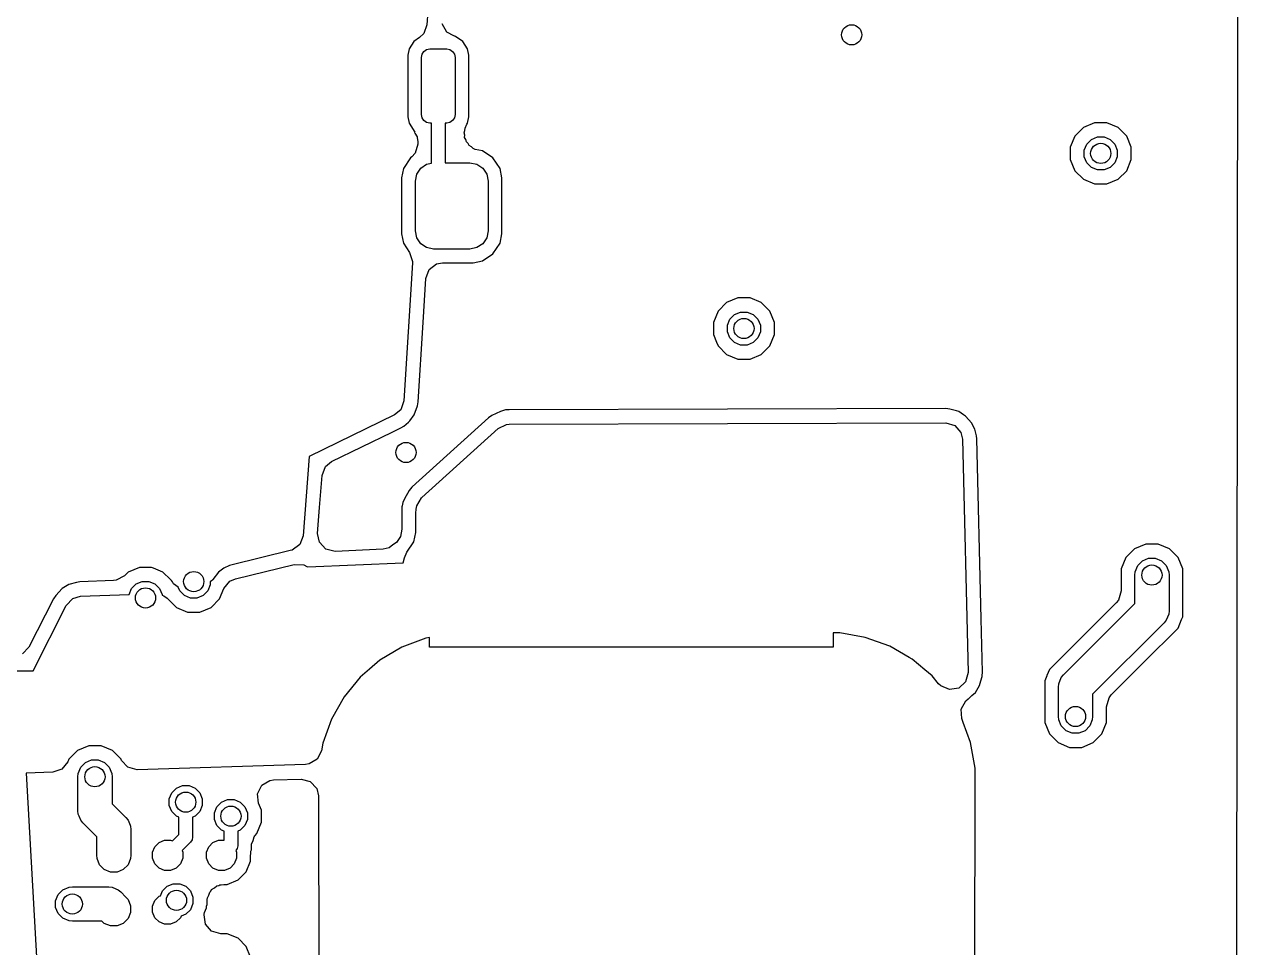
# Model space of a CAD drawing. Extents: x -27.9 to 25.2, y -6.7 to 48.3.
# Drawn here: x -18.85 to -9.82, y 21.01 to 27.86 of the extents above; entities that cross this region are included whole.
import ezdxf

# ---------------------------------------------------------------- set-up
doc = ezdxf.new("R2010")
doc.units = 0
doc.layers.add('BLACK', color=7, linetype='CONTINUOUS')

msp = doc.modelspace()

# ---------------------------------------------------------------- linework, layer by layer
at = {"layer": 'BLACK', "linetype": 'CONTINUOUS'}
for p, q in [((-9.816427, 48.017022), (-9.849703, 19.074798)), ((-15.854064, 27.954531), (-15.860093, 27.856165)), ((-15.860093, 27.856165), (-15.883842, 27.790455)), ((-15.712531, 27.801775), (-15.747103, 27.862492)), ((-15.914968, 27.76065), (-15.95684, 27.732672)), ((-15.883842, 27.790455), (-15.914968, 27.76065)), ((-15.659997, 27.774292), (-15.712531, 27.801775)), ((-15.66023, 27.773727), (-15.659997, 27.774292)), ((-15.653927, 27.771116), (-15.66023, 27.773727)), ((-15.650622, 27.769387), (-15.653927, 27.771116)), ((-15.648951, 27.769055), (-15.650622, 27.769387)), ((-15.648942, 27.769051), (-15.648951, 27.769055)), ((-15.594499, 27.732674), (-15.648942, 27.769051)), ((-15.99322, 27.678222), (-16.002768, 27.63022)), ((-15.993217, 27.678229), (-15.99322, 27.678222)), ((-15.95684, 27.732672), (-15.993217, 27.678229)), ((-15.89591, 27.63792), (-15.882362, 27.658196)), ((-15.882362, 27.658196), (-15.862086, 27.671744)), ((-15.862086, 27.671744), (-15.838168, 27.676502)), ((-15.838168, 27.676502), (-15.713168, 27.676502)), ((-15.713168, 27.676502), (-15.68925, 27.671744)), ((-15.68925, 27.671744), (-15.668974, 27.658196)), ((-15.668974, 27.658196), (-15.655426, 27.63792)), ((-15.55812, 27.67823), (-15.594499, 27.732674)), ((-15.558119, 27.678228), (-15.55812, 27.67823)), ((-15.558118, 27.678226), (-15.558119, 27.678228)), ((-15.548569, 27.630214), (-15.558118, 27.678226)), ((-16.002768, 27.63022), (-16.002768, 27.172792)), ((-15.900668, 27.614002), (-15.89591, 27.63792)), ((-15.900668, 27.189002), (-15.900668, 27.614002)), ((-15.655426, 27.63792), (-15.650668, 27.614002)), ((-15.650668, 27.614002), (-15.650668, 27.189002)), ((-15.548568, 27.172789), (-15.548569, 27.630214)), ((-16.002768, 27.172792), (-15.993218, 27.124777)), ((-15.993218, 27.124777), (-15.993217, 27.124775)), ((-15.993217, 27.124775), (-15.950053, 27.060177)), ((-15.89591, 27.165084), (-15.900668, 27.189002)), ((-15.882362, 27.144808), (-15.89591, 27.165084)), ((-15.862086, 27.13126), (-15.882362, 27.144808)), ((-15.838168, 27.126502), (-15.862086, 27.13126)), ((-15.826468, 27.126502), (-15.838168, 27.126502)), ((-15.826468, 26.82836), (-15.826468, 27.126502)), ((-15.713168, 27.126502), (-15.724868, 27.126502)), ((-15.724868, 27.126502), (-15.724868, 26.831502)), ((-15.68925, 27.13126), (-15.713168, 27.126502)), ((-15.668974, 27.144808), (-15.68925, 27.13126)), ((-15.655426, 27.165084), (-15.668974, 27.144808)), ((-15.650668, 27.189002), (-15.655426, 27.165084)), ((-15.576817, 27.089861), (-15.562982, 27.117499)), ((-15.562982, 27.117499), (-15.558118, 27.124778)), ((-15.558118, 27.124778), (-15.548568, 27.172789)), ((-10.900843, 27.128602), (-10.984311, 27.094028)), ((-10.900841, 27.128602), (-10.900843, 27.128602)), ((-10.810495, 27.128602), (-10.900841, 27.128602)), ((-10.810494, 27.128602), (-10.810495, 27.128602)), ((-10.727026, 27.094028), (-10.810494, 27.128602)), ((-15.950053, 27.060177), (-15.95364, 27.057781)), ((-15.95364, 27.057781), (-15.950184, 27.051453)), ((-15.950184, 27.051453), (-15.933591, 27.025634)), ((-15.933591, 27.025634), (-15.9327, 27.019434)), ((-15.9327, 27.019434), (-15.931402, 27.017057)), ((-15.931402, 27.017057), (-15.928568, 26.990699)), ((-15.583741, 27.054496), (-15.577792, 27.071692)), ((-15.579624, 27.037528), (-15.583741, 27.054496)), ((-15.580558, 27.020091), (-15.579624, 27.037528)), ((-15.571555, 27.00428), (-15.580558, 27.020091)), ((-15.577792, 27.071692), (-15.576817, 27.089861)), ((-11.048194, 27.030145), (-11.082768, 26.946677)), ((-10.984311, 27.094028), (-11.048194, 27.030145)), ((-10.925114, 27.005436), (-10.880054, 27.0241)), ((-10.880054, 27.0241), (-10.831282, 27.0241)), ((-10.831282, 27.0241), (-10.786222, 27.005436)), ((-10.663142, 27.030144), (-10.727026, 27.094028)), ((-10.628568, 26.946675), (-10.663142, 27.030144)), ((-15.928568, 26.969162), (-15.948253, 26.902123)), ((-15.928568, 26.990699), (-15.928568, 26.969162)), ((-15.567263, 26.986597), (-15.571555, 27.00428)), ((-15.554625, 26.974549), (-15.567263, 26.986597)), ((-15.545984, 26.959375), (-15.554625, 26.974549)), ((-15.529862, 26.950942), (-15.545984, 26.959375)), ((-15.525388, 26.946677), (-15.529862, 26.950942)), ((-15.516691, 26.938386), (-15.525388, 26.946677)), ((-15.501184, 26.930393), (-15.516691, 26.938386)), ((-15.448156, 26.919845), (-15.501184, 26.930393)), ((-11.082768, 26.946677), (-11.082768, 26.946675)), ((-11.082768, 26.946675), (-11.082768, 26.856329)), ((-10.978266, 26.925888), (-10.959602, 26.970948)), ((-10.978266, 26.877116), (-10.978266, 26.925888)), ((-10.959602, 26.970948), (-10.925114, 27.005436)), ((-10.786222, 27.005436), (-10.751734, 26.970948)), ((-10.751734, 26.970948), (-10.73307, 26.925888)), ((-10.73307, 26.925888), (-10.73307, 26.877116)), ((-10.628568, 26.856329), (-10.628568, 26.946675)), ((-15.98161, 26.86744), (-16.034012, 26.789013)), ((-15.972974, 26.876075), (-15.98161, 26.86744)), ((-15.948253, 26.902123), (-15.97341, 26.876511)), ((-15.97341, 26.876511), (-15.972974, 26.876075)), ((-15.724868, 26.831502), (-15.540668, 26.831502)), ((-15.540668, 26.831502), (-15.489006, 26.821226)), ((-15.369728, 26.867442), (-15.448156, 26.919845)), ((-15.317325, 26.789014), (-15.369728, 26.867442)), ((-11.082768, 26.856329), (-11.048194, 26.77286)), ((-10.959602, 26.832056), (-10.978266, 26.877116)), ((-10.925114, 26.797568), (-10.959602, 26.832056)), ((-10.751734, 26.832056), (-10.786222, 26.797568)), ((-10.73307, 26.877116), (-10.751734, 26.832056)), ((-10.663142, 26.77286), (-10.628568, 26.856329)), ((-16.034012, 26.789013), (-16.047768, 26.719857)), ((-15.945668, 26.696502), (-15.935392, 26.748164)), ((-15.935392, 26.748164), (-15.906127, 26.791961)), ((-15.906127, 26.791961), (-15.86233, 26.821226)), ((-15.86233, 26.821226), (-15.826468, 26.82836)), ((-15.489006, 26.821226), (-15.445209, 26.791961)), ((-15.445209, 26.791961), (-15.415944, 26.748164)), ((-15.415944, 26.748164), (-15.405668, 26.696502)), ((-15.317325, 26.789013), (-15.317325, 26.789014)), ((-15.303568, 26.719857), (-15.317325, 26.789013)), ((-11.048194, 26.77286), (-10.98431, 26.708976)), ((-10.880054, 26.778904), (-10.925114, 26.797568)), ((-10.831282, 26.778904), (-10.880054, 26.778904)), ((-10.786222, 26.797568), (-10.831282, 26.778904)), ((-10.727026, 26.708976), (-10.663142, 26.77286)), ((-16.047768, 26.719857), (-16.047768, 26.719854)), ((-16.047768, 26.719854), (-16.047768, 26.30315)), ((-15.945668, 26.326502), (-15.945668, 26.696502)), ((-15.405668, 26.696502), (-15.405668, 26.326502)), ((-15.303568, 26.719854), (-15.303568, 26.719857)), ((-15.303568, 26.30315), (-15.303568, 26.719854)), ((-10.98431, 26.708976), (-10.900841, 26.674402)), ((-10.900841, 26.674402), (-10.900839, 26.674402)), ((-10.900839, 26.674402), (-10.810497, 26.674402)), ((-10.810497, 26.674402), (-10.810495, 26.674402)), ((-10.810495, 26.674402), (-10.727026, 26.708976)), ((-16.047768, 26.303148), (-16.047769, 26.303148)), ((-16.047769, 26.303148), (-16.034012, 26.23399)), ((-16.047768, 26.30315), (-16.047768, 26.303148)), ((-15.935392, 26.27484), (-15.945668, 26.326502)), ((-15.405668, 26.326502), (-15.415944, 26.27484)), ((-15.317325, 26.23399), (-15.303568, 26.30315)), ((-16.034012, 26.23399), (-15.988998, 26.16662)), ((-15.906127, 26.231043), (-15.935392, 26.27484)), ((-15.86233, 26.201778), (-15.906127, 26.231043)), ((-15.810668, 26.191502), (-15.86233, 26.201778)), ((-15.489006, 26.201778), (-15.540668, 26.191502)), ((-15.445209, 26.231043), (-15.489006, 26.201778)), ((-15.415944, 26.27484), (-15.445209, 26.231043)), ((-15.369728, 26.155562), (-15.317325, 26.23399)), ((-15.988998, 26.16662), (-15.968121, 26.099942)), ((-15.540668, 26.191502), (-15.810668, 26.191502)), ((-15.448156, 26.103159), (-15.369728, 26.155562)), ((-15.968333, 26.090145), (-16.031237, 25.063806)), ((-15.968121, 26.099942), (-15.968333, 26.090145)), ((-15.868213, 25.972992), (-15.844465, 26.038697)), ((-15.844465, 26.038697), (-15.788961, 26.081136)), ((-15.788961, 26.081136), (-15.744446, 26.089402)), ((-15.744446, 26.089402), (-15.517314, 26.089402)), ((-15.517314, 26.089402), (-15.482736, 26.096281)), ((-15.482736, 26.096281), (-15.448156, 26.103159)), ((-15.888213, 25.646677), (-15.868213, 25.972992)), ((-13.634311, 25.794028), (-13.698194, 25.730145)), ((-13.550843, 25.828602), (-13.634311, 25.794028)), ((-13.550841, 25.828602), (-13.550843, 25.828602)), ((-13.460495, 25.828602), (-13.550841, 25.828602)), ((-13.460494, 25.828602), (-13.460495, 25.828602)), ((-13.377026, 25.794028), (-13.460494, 25.828602)), ((-13.313142, 25.730144), (-13.377026, 25.794028)), ((-13.698194, 25.730145), (-13.732768, 25.646677)), ((-13.628266, 25.625888), (-13.609602, 25.670948)), ((-13.609602, 25.670948), (-13.575114, 25.705436)), ((-13.575114, 25.705436), (-13.530054, 25.7241)), ((-13.530054, 25.7241), (-13.481282, 25.7241)), ((-13.481282, 25.7241), (-13.436222, 25.705436)), ((-13.436222, 25.705436), (-13.401734, 25.670948)), ((-13.401734, 25.670948), (-13.38307, 25.625888)), ((-13.278568, 25.646675), (-13.313142, 25.730144)), ((-15.924338, 25.057254), (-15.888213, 25.646677)), ((-13.732768, 25.646677), (-13.732768, 25.556328)), ((-13.628266, 25.577116), (-13.628266, 25.625888)), ((-13.609602, 25.532056), (-13.628266, 25.577116)), ((-13.38307, 25.577116), (-13.401734, 25.532056)), ((-13.38307, 25.625888), (-13.38307, 25.577116)), ((-13.278568, 25.556329), (-13.278568, 25.646675)), ((-13.732768, 25.556328), (-13.709188, 25.499402)), ((-13.709188, 25.499402), (-13.698194, 25.47286)), ((-13.575114, 25.497568), (-13.609602, 25.532056)), ((-13.530054, 25.478904), (-13.575114, 25.497568)), ((-13.481282, 25.478904), (-13.530054, 25.478904)), ((-13.436222, 25.497568), (-13.481282, 25.478904)), ((-13.401734, 25.532056), (-13.436222, 25.497568)), ((-13.313142, 25.47286), (-13.278568, 25.556329)), ((-13.698194, 25.47286), (-13.63431, 25.408976)), ((-13.63431, 25.408976), (-13.550841, 25.374402)), ((-13.460495, 25.374402), (-13.377026, 25.408976)), ((-13.377026, 25.408976), (-13.313142, 25.47286)), ((-13.550841, 25.374402), (-13.550839, 25.374402)), ((-13.550839, 25.374402), (-13.460497, 25.374402)), ((-13.460497, 25.374402), (-13.460495, 25.374402)), ((-16.031237, 25.063806), (-16.054986, 24.998097)), ((-15.954263, 24.961693), (-15.930514, 25.027402)), ((-15.930514, 25.027402), (-15.924338, 25.057254)), ((-16.100829, 24.959853), (-16.735669, 24.651503)), ((-16.054986, 24.998097), (-16.100829, 24.959853)), ((-15.986378, 24.915857), (-15.954263, 24.961693)), ((-15.402795, 24.93901), (-15.969006, 24.426725)), ((-15.377511, 24.956037), (-15.402795, 24.93901)), ((-15.377503, 24.956042), (-15.377511, 24.956037)), ((-15.314588, 24.986419), (-15.377503, 24.956042)), ((-15.314584, 24.986421), (-15.314588, 24.986419)), ((-15.276964, 24.9967), (-15.314584, 24.986421)), ((-15.276962, 24.996701), (-15.276964, 24.9967)), ((-15.257072, 24.998368), (-15.276962, 24.996701)), ((-15.24842, 24.998743), (-15.257072, 24.998368)), ((-12.007399, 25.008246), (-15.24842, 24.998743)), ((-12.007386, 25.008246), (-12.007399, 25.008246)), ((-12.007381, 25.008246), (-12.007386, 25.008246)), ((-12.007375, 25.008245), (-12.007381, 25.008246)), ((-11.977211, 25.003998), (-12.007375, 25.008245)), ((-11.977208, 25.003997), (-11.977211, 25.003998)), ((-11.977201, 25.003996), (-11.977208, 25.003997)), ((-11.926417, 24.989247), (-11.977201, 25.003996)), ((-11.910103, 24.984509), (-11.926417, 24.989247)), ((-11.874632, 24.96186), (-11.910103, 24.984509)), ((-11.85924, 24.952032), (-11.874632, 24.96186)), ((-11.81333, 24.899362), (-11.85924, 24.952032)), ((-16.119253, 24.83184), (-16.054047, 24.863511)), ((-16.054047, 24.863511), (-16.054046, 24.863512)), ((-16.054046, 24.863512), (-16.054037, 24.863516)), ((-16.054037, 24.863516), (-16.032221, 24.877613)), ((-16.032221, 24.877613), (-15.99781, 24.906321)), ((-15.99781, 24.906321), (-15.986381, 24.915854)), ((-15.986381, 24.915856), (-15.986378, 24.915857)), ((-15.986381, 24.915854), (-15.986381, 24.915856)), ((-15.89723, 24.347233), (-15.330935, 24.859595)), ((-15.330935, 24.859595), (-15.268018, 24.889974)), ((-15.268018, 24.889974), (-15.248115, 24.891642)), ((-15.248115, 24.891642), (-12.007072, 24.901146)), ((-12.007072, 24.901146), (-11.939975, 24.881659)), ((-11.939975, 24.881659), (-11.894065, 24.828989)), ((-11.813329, 24.89936), (-11.81333, 24.899362)), ((-11.813328, 24.899359), (-11.813329, 24.89936)), ((-11.802221, 24.877617), (-11.813328, 24.899359)), ((-11.78973, 24.853166), (-11.802221, 24.877617)), ((-11.778409, 24.804311), (-11.78973, 24.853166)), ((-16.569467, 24.613166), (-16.119253, 24.83184)), ((-11.894065, 24.828989), (-11.882744, 24.780134)), ((-11.882744, 24.780134), (-11.840987, 23.047201)), ((-11.775675, 24.782714), (-11.778409, 24.804311)), ((-11.743484, 23.446785), (-11.775675, 24.782714)), ((-16.735669, 24.651503), (-16.780313, 24.063689)), ((-16.638932, 24.511022), (-16.614227, 24.576375)), ((-16.614227, 24.576375), (-16.569467, 24.613166)), ((-16.656978, 24.273395), (-16.638932, 24.511022)), ((-15.992791, 24.398023), (-16.027525, 24.337404)), ((-15.972891, 24.423119), (-15.992791, 24.398023)), ((-15.972885, 24.423126), (-15.972891, 24.423119)), ((-15.970245, 24.425586), (-15.972885, 24.423126)), ((-15.969006, 24.426725), (-15.970245, 24.425586)), ((-16.038763, 24.30906), (-16.044331, 24.285776)), ((-16.03876, 24.30907), (-16.038763, 24.30906)), ((-16.027528, 24.337398), (-16.03876, 24.30907)), ((-16.027525, 24.337404), (-16.027528, 24.337398)), ((-15.934599, 24.284156), (-15.899863, 24.344779)), ((-15.899863, 24.344779), (-15.89723, 24.347233)), ((-16.671624, 24.080552), (-16.656978, 24.273395)), ((-16.044331, 24.285776), (-16.045668, 24.278261)), ((-16.045668, 24.278261), (-16.045668, 24.111502)), ((-15.943568, 24.232028), (-15.940168, 24.260867)), ((-15.943568, 24.087658), (-15.943568, 24.232028)), ((-15.940168, 24.260867), (-15.934599, 24.284156)), ((-16.780313, 24.063689), (-16.805018, 23.998333)), ((-16.658499, 24.014935), (-16.671624, 24.080552)), ((-16.056325, 24.057926), (-16.086673, 24.012507)), ((-16.045668, 24.111502), (-16.056325, 24.057926)), ((-15.957615, 24.017039), (-15.943568, 24.087658)), ((-16.874819, 23.952552), (-17.307662, 23.847911)), ((-16.861136, 23.956708), (-16.874819, 23.952552)), ((-16.805018, 23.998333), (-16.861136, 23.956708)), ((-16.610556, 23.964109), (-16.658499, 24.014935)), ((-16.542745, 23.947273), (-16.610556, 23.964109)), ((-16.184033, 23.96243), (-16.542745, 23.947273)), ((-16.13978, 23.972623), (-16.184033, 23.96243)), ((-16.11352, 23.994569), (-16.13978, 23.972623)), ((-16.086673, 24.012507), (-16.11352, 23.994569)), ((-16.02641, 23.900221), (-16.008918, 23.940261)), ((-16.008918, 23.940261), (-15.957615, 24.017039)), ((-10.605446, 23.965721), (-10.669887, 23.90128)), ((-10.52124, 24.000602), (-10.605446, 23.965722)), ((-10.605446, 23.965722), (-10.605446, 23.965721)), ((-10.521239, 24.000602), (-10.52124, 24.000602)), ((-10.430097, 24.000602), (-10.521239, 24.000602)), ((-10.345891, 23.965722), (-10.430097, 24.000602)), ((-10.281449, 23.90128), (-10.345891, 23.965722)), ((-17.282498, 23.743808), (-16.845044, 23.849565)), ((-16.845044, 23.849565), (-16.775257, 23.846185)), ((-16.745668, 23.831502), (-16.035668, 23.861502)), ((-16.035668, 23.861502), (-16.02641, 23.900221)), ((-10.669888, 23.90128), (-10.704768, 23.817074)), ((-10.669887, 23.90128), (-10.669888, 23.90128)), ((-10.581265, 23.842059), (-10.546225, 23.877099)), ((-10.546225, 23.877099), (-10.500444, 23.896062)), ((-10.500444, 23.896062), (-10.450892, 23.896062)), ((-10.450892, 23.896062), (-10.405111, 23.877099)), ((-10.405111, 23.877099), (-10.370071, 23.842059)), ((-10.281449, 23.901279), (-10.281449, 23.90128)), ((-10.281447, 23.901277), (-10.281449, 23.901279)), ((-10.246568, 23.817073), (-10.281447, 23.901277)), ((-18.105749, 23.766791), (-18.167073, 23.733308)), ((-18.078512, 23.794027), (-18.105749, 23.766791)), ((-18.078511, 23.794028), (-18.078512, 23.794027)), ((-17.995043, 23.828602), (-18.078511, 23.794028)), ((-17.995041, 23.828602), (-17.995043, 23.828602)), ((-17.904695, 23.828602), (-17.995041, 23.828602)), ((-17.904694, 23.828602), (-17.904695, 23.828602)), ((-17.890772, 23.822835), (-17.904694, 23.828602)), ((-17.821226, 23.794028), (-17.890772, 23.822835)), ((-17.765135, 23.737937), (-17.821226, 23.794028)), ((-17.407471, 23.792338), (-17.451314, 23.737934)), ((-17.407465, 23.792343), (-17.407471, 23.792338)), ((-17.367957, 23.822835), (-17.407465, 23.792343)), ((-17.367953, 23.822837), (-17.367957, 23.822835)), ((-17.326375, 23.841509), (-17.367953, 23.822837)), ((-17.307662, 23.847911), (-17.326375, 23.841509)), ((-16.775257, 23.846185), (-16.752109, 23.835367)), ((-16.752109, 23.835367), (-16.745668, 23.831502)), ((-10.704768, 23.817074), (-10.704768, 23.653262)), ((-10.602668, 23.771502), (-10.600228, 23.796278)), ((-10.602668, 23.559609), (-10.602668, 23.771502)), ((-10.600228, 23.796278), (-10.581265, 23.842059)), ((-10.370071, 23.842059), (-10.351108, 23.796278)), ((-10.351108, 23.796278), (-10.348668, 23.771502)), ((-10.348668, 23.771502), (-10.348668, 23.507003)), ((-10.246568, 23.461432), (-10.246568, 23.817073)), ((-18.568657, 23.670898), (-18.616607, 23.620093)), ((-18.56865, 23.670903), (-18.568657, 23.670898)), ((-18.520683, 23.700227), (-18.56865, 23.670903)), ((-18.462789, 23.717069), (-18.520683, 23.700227)), ((-18.436882, 23.721257), (-18.462789, 23.717069)), ((-18.188781, 23.730562), (-18.436882, 23.721257)), ((-18.167073, 23.733308), (-18.188781, 23.730562)), ((-18.071684, 23.627777), (-18.053802, 23.670948)), ((-18.053802, 23.670948), (-18.019314, 23.705436)), ((-18.019314, 23.705436), (-17.974254, 23.7241)), ((-17.974254, 23.7241), (-17.925482, 23.7241)), ((-17.925482, 23.7241), (-17.880422, 23.705436)), ((-17.880422, 23.705436), (-17.845934, 23.670948)), ((-17.845934, 23.670948), (-17.82727, 23.625888)), ((-17.757341, 23.730143), (-17.765135, 23.737937)), ((-17.750559, 23.719992), (-17.757341, 23.730143)), ((-17.750424, 23.720083), (-17.750559, 23.719992)), ((-17.742829, 23.707097), (-17.750424, 23.720083)), ((-17.708287, 23.682459), (-17.742829, 23.707097)), ((-17.696164, 23.65319), (-17.708287, 23.682459)), ((-17.469632, 23.69825), (-17.488296, 23.65319)), ((-17.453584, 23.734664), (-17.469632, 23.721736)), ((-17.469632, 23.721736), (-17.469632, 23.69825)), ((-17.451314, 23.737934), (-17.453584, 23.734664)), ((-17.399704, 23.593994), (-17.367918, 23.670734)), ((-17.367918, 23.670734), (-17.324077, 23.725136)), ((-17.324077, 23.725136), (-17.282498, 23.743808)), ((-18.634166, 23.595167), (-18.816838, 23.236345)), ((-18.634163, 23.595171), (-18.634166, 23.595167)), ((-18.616607, 23.620093), (-18.634163, 23.595171)), ((-18.538721, 23.546578), (-18.490766, 23.597389)), ((-18.490766, 23.597389), (-18.432869, 23.614232)), ((-18.432869, 23.614232), (-18.071684, 23.627777)), ((-17.82727, 23.625888), (-17.82727, 23.621096)), ((-17.82727, 23.621096), (-17.814027, 23.61774)), ((-17.814027, 23.61774), (-17.789429, 23.598667)), ((-17.789429, 23.598667), (-17.784756, 23.593994)), ((-17.784756, 23.593994), (-17.720872, 23.53011)), ((-17.661676, 23.618702), (-17.696164, 23.65319)), ((-17.616616, 23.600038), (-17.661676, 23.618702)), ((-17.567844, 23.600038), (-17.616616, 23.600038)), ((-17.522784, 23.618702), (-17.567844, 23.600038)), ((-17.488296, 23.65319), (-17.522784, 23.618702)), ((-17.463588, 23.53011), (-17.399704, 23.593994)), ((-10.724453, 23.586223), (-10.741087, 23.565581)), ((-10.704768, 23.653262), (-10.724453, 23.586223)), ((-18.785668, 23.061502), (-18.538721, 23.546578)), ((-17.720872, 23.53011), (-17.637403, 23.495536)), ((-17.637403, 23.495536), (-17.637401, 23.495536)), ((-17.637401, 23.495536), (-17.547059, 23.495536)), ((-17.547059, 23.495536), (-17.547057, 23.495536)), ((-17.547057, 23.495536), (-17.463588, 23.53011)), ((-10.741087, 23.565581), (-11.237088, 23.069581)), ((-11.132671, 23.029606), (-10.602668, 23.559609)), ((-10.348668, 23.507003), (-10.351108, 23.482227)), ((-11.733918, 23.049781), (-11.743484, 23.446785)), ((-10.385865, 23.4172), (-10.915868, 22.887197)), ((-10.370071, 23.436445), (-10.385865, 23.4172)), ((-10.351108, 23.482226), (-10.370071, 23.436445)), ((-10.351108, 23.482227), (-10.351108, 23.482226)), ((-10.281446, 23.377228), (-10.25487, 23.44139)), ((-10.25487, 23.44139), (-10.246568, 23.461432)), ((-15.841747, 23.309037), (-15.86941, 23.303649)), ((-15.841747, 23.23708), (-15.841747, 23.309037)), ((-12.794011, 23.342137), (-12.841747, 23.34212)), ((-12.841747, 23.34212), (-12.841747, 23.23708)), ((-12.794005, 23.342136), (-12.794011, 23.342137)), ((-12.604327, 23.308757), (-12.794005, 23.342136)), ((-12.604323, 23.308756), (-12.604327, 23.308757)), ((-12.423315, 23.242932), (-12.604323, 23.308756)), ((-10.534796, 23.123878), (-10.281446, 23.377228)), ((-18.816838, 23.236345), (-18.864795, 23.185533)), ((-16.04708, 23.235818), (-16.210472, 23.13853)), ((-15.86941, 23.303649), (-16.04708, 23.235818)), ((-12.841747, 23.23708), (-15.841747, 23.23708)), ((-12.278774, 23.159522), (-12.423315, 23.242932)), ((-16.210477, 23.138526), (-16.287114, 23.072733)), ((-16.210476, 23.138527), (-16.210477, 23.138526)), ((-16.210472, 23.13853), (-16.210476, 23.138527)), ((-12.256495, 23.146666), (-12.278774, 23.159522)), ((-12.161829, 23.067256), (-12.256495, 23.146666)), ((-20.03652, 23.061502), (-18.785668, 23.061502)), ((-16.287114, 23.072733), (-16.35477, 23.014651)), ((-12.108936, 23.022887), (-12.161829, 23.067256)), ((-11.840987, 23.047201), (-11.859051, 22.979707)), ((-11.737125, 23.022885), (-11.733918, 23.04978)), ((-11.733918, 23.04978), (-11.733918, 23.049781)), ((-11.237093, 23.069573), (-11.254957, 23.026446)), ((-11.237088, 23.069581), (-11.237093, 23.069573)), ((-10.777449, 22.881225), (-10.534796, 23.123878)), ((-16.354774, 23.014647), (-16.475682, 22.867864)), ((-16.35477, 23.014651), (-16.354774, 23.014647)), ((-12.108928, 23.022879), (-12.108936, 23.022887)), ((-12.059933, 22.9645), (-12.108928, 23.022879)), ((-12.043873, 22.948572), (-12.059933, 22.9645)), ((-11.979636, 22.921087), (-12.043873, 22.948572)), ((-11.859051, 22.979707), (-11.910737, 22.932693)), ((-11.786985, 22.90048), (-11.755592, 22.952017)), ((-11.755592, 22.952017), (-11.746664, 22.985374)), ((-11.746664, 22.985374), (-11.737528, 23.019511)), ((-11.737528, 23.019511), (-11.737125, 23.022885)), ((-11.25643, 23.022885), (-11.271968, 22.985374)), ((-11.271968, 22.985374), (-11.271968, 22.976894)), ((-11.271968, 22.976894), (-11.271968, 22.675931)), ((-11.254967, 23.026419), (-11.25643, 23.022885)), ((-11.254957, 23.026446), (-11.254967, 23.026419)), ((-11.169868, 22.939803), (-11.167428, 22.964579)), ((-11.167428, 22.964579), (-11.148465, 23.01036)), ((-11.148465, 23.01036), (-11.148464, 23.010361)), ((-11.148464, 23.010361), (-11.132671, 23.029606)), ((-16.475685, 22.86786), (-16.569626, 22.70252)), ((-16.475682, 22.867864), (-16.475685, 22.86786)), ((-11.910737, 22.932693), (-11.979636, 22.921087)), ((-11.838671, 22.853466), (-11.827702, 22.863443)), ((-11.827702, 22.863443), (-11.811955, 22.877767)), ((-11.811955, 22.877767), (-11.786985, 22.90048)), ((-11.169868, 22.721502), (-11.169868, 22.939803)), ((-10.915868, 22.887197), (-10.915868, 22.721502)), ((-10.813768, 22.793544), (-10.794083, 22.860583)), ((-10.794083, 22.860583), (-10.777449, 22.881225)), ((-11.892569, 22.776441), (-11.858597, 22.837495)), ((-11.88814, 22.706712), (-11.892569, 22.776441)), ((-11.858597, 22.837495), (-11.841139, 22.851796)), ((-11.841139, 22.851796), (-11.83868, 22.853462)), ((-11.83868, 22.853462), (-11.838671, 22.853466)), ((-10.813768, 22.675931), (-10.813768, 22.793544)), ((-16.569626, 22.70252), (-16.633824, 22.523511)), ((-11.876939, 22.675933), (-11.88814, 22.706712)), ((-11.822944, 22.527567), (-11.876939, 22.675933)), ((-11.271968, 22.675931), (-11.237088, 22.591725)), ((-11.167428, 22.696726), (-11.169868, 22.721502)), ((-11.148465, 22.650945), (-11.167428, 22.696726)), ((-10.918308, 22.696726), (-10.937271, 22.650945)), ((-10.915868, 22.721502), (-10.918308, 22.696726)), ((-10.848647, 22.591727), (-10.813768, 22.675931)), ((-11.237088, 22.591725), (-11.172646, 22.527283)), ((-11.113425, 22.615905), (-11.148465, 22.650945)), ((-11.067644, 22.596942), (-11.113425, 22.615905)), ((-11.018092, 22.596942), (-11.067644, 22.596942)), ((-10.972311, 22.615905), (-11.018092, 22.596942)), ((-10.937271, 22.650945), (-10.972311, 22.615905)), ((-10.91309, 22.527283), (-10.848649, 22.591724)), ((-10.848649, 22.591725), (-10.848647, 22.591727)), ((-10.848649, 22.591724), (-10.848649, 22.591725)), ((-18.37124, 22.503335), (-18.455446, 22.468455)), ((-18.371239, 22.503335), (-18.37124, 22.503335)), ((-18.280097, 22.503335), (-18.371239, 22.503335)), ((-18.195893, 22.468456), (-18.280097, 22.503335)), ((-16.633824, 22.523511), (-16.643533, 22.467614)), ((-11.789517, 22.337887), (-11.822944, 22.527567)), ((-11.172646, 22.527283), (-11.172645, 22.527283)), ((-11.172645, 22.527283), (-11.172643, 22.527281)), ((-11.172643, 22.527281), (-11.088439, 22.492402)), ((-10.997297, 22.492402), (-10.913093, 22.527281)), ((-10.913093, 22.527281), (-10.913091, 22.527283)), ((-10.913091, 22.527283), (-10.91309, 22.527283)), ((-18.519889, 22.404012), (-18.528177, 22.384002)), ((-18.519887, 22.404013), (-18.519889, 22.404012)), ((-18.455446, 22.468454), (-18.519887, 22.404013)), ((-18.455446, 22.468455), (-18.455446, 22.468454)), ((-18.195892, 22.468455), (-18.195893, 22.468456)), ((-18.131447, 22.40401), (-18.195892, 22.468455)), ((-18.131089, 22.403145), (-18.131447, 22.40401)), ((-16.674401, 22.404933), (-16.734256, 22.36889)), ((-16.643533, 22.467614), (-16.674401, 22.404933)), ((-11.088439, 22.492402), (-11.088438, 22.492402)), ((-11.088438, 22.492402), (-10.997298, 22.492402)), ((-10.997298, 22.492402), (-10.997297, 22.492402)), ((-18.57202, 22.3296), (-18.638315, 22.307537)), ((-18.528177, 22.384002), (-18.57202, 22.3296)), ((-18.450228, 22.299011), (-18.431265, 22.344792)), ((-18.431265, 22.344792), (-18.396225, 22.379832)), ((-18.396225, 22.379832), (-18.350444, 22.398795)), ((-18.350444, 22.398795), (-18.300892, 22.398795)), ((-18.300892, 22.398795), (-18.255111, 22.379832)), ((-18.255111, 22.379832), (-18.220071, 22.344792)), ((-18.220071, 22.344792), (-18.201108, 22.299011)), ((-18.127697, 22.395667), (-18.131089, 22.403145)), ((-18.08035, 22.344286), (-18.127697, 22.395667)), ((-18.01274, 22.326659), (-18.08035, 22.344286)), ((-16.761915, 22.364894), (-18.01274, 22.326659)), ((-16.734256, 22.36889), (-16.761915, 22.364894)), ((-11.789526, 22.274649), (-11.789517, 22.337887)), ((-18.638948, 22.307516), (-18.835668, 22.301502)), ((-18.835668, 22.301502), (-18.726114, 20.349436)), ((-18.638315, 22.307537), (-18.638948, 22.307516)), ((-18.452668, 22.274235), (-18.450228, 22.299011)), ((-18.452668, 22.021502), (-18.452668, 22.274235)), ((-18.201108, 22.299011), (-18.198668, 22.274235)), ((-18.198668, 22.274235), (-18.198668, 22.074108)), ((-17.086472, 22.211036), (-17.026383, 22.246688)), ((-17.026383, 22.246688), (-16.999511, 22.250482)), ((-16.999511, 22.250482), (-16.793794, 22.25677)), ((-16.793794, 22.25677), (-16.726185, 22.239143)), ((-16.726185, 22.239143), (-16.678838, 22.187762)), ((-11.793695, 17.731245), (-11.789312, 22.261396)), ((-11.789302, 22.272368), (-11.789526, 22.274649)), ((-11.789313, 22.261398), (-11.789302, 22.272368)), ((-11.789312, 22.261396), (-11.789313, 22.261398)), ((-17.774069, 22.110103), (-17.755405, 22.155163)), ((-17.755405, 22.155163), (-17.720917, 22.189651)), ((-17.720917, 22.189651), (-17.675857, 22.208315)), ((-17.675857, 22.208315), (-17.627085, 22.208315)), ((-17.627085, 22.208315), (-17.582025, 22.189651)), ((-17.582025, 22.189651), (-17.547537, 22.155163)), ((-17.547537, 22.155163), (-17.528873, 22.110103)), ((-17.117747, 22.148556), (-17.086472, 22.211036)), ((-17.110279, 22.079088), (-17.117747, 22.148556)), ((-16.678838, 22.187762), (-16.666006, 22.133014)), ((-16.666006, 22.133014), (-16.656262, 15.652742)), ((-18.198668, 22.074108), (-18.165865, 22.041305)), ((-17.774069, 22.061331), (-17.774069, 22.110103)), ((-17.755405, 22.016271), (-17.774069, 22.061331)), ((-17.528873, 22.061331), (-17.547537, 22.016271)), ((-17.528873, 22.110103), (-17.528873, 22.061331)), ((-17.438266, 22.005888), (-17.419602, 22.050948)), ((-17.419602, 22.050948), (-17.385114, 22.085436)), ((-17.385114, 22.085436), (-17.340054, 22.1041)), ((-17.340054, 22.1041), (-17.291282, 22.1041)), ((-17.291282, 22.1041), (-17.246222, 22.085436)), ((-17.246222, 22.085436), (-17.211734, 22.050948)), ((-17.211734, 22.050948), (-17.19307, 22.005888)), ((-17.088568, 22.026675), (-17.110279, 22.079088)), ((-18.450228, 21.996726), (-18.452668, 22.021502)), ((-18.450228, 21.996725), (-18.450228, 21.996726)), ((-18.443922, 21.981502), (-18.450228, 21.996725)), ((-18.431265, 21.950945), (-18.443922, 21.981502)), ((-18.165865, 22.041305), (-18.095865, 21.971305)), ((-18.095865, 21.971305), (-18.080071, 21.95206)), ((-17.720917, 21.981783), (-17.755405, 22.016271)), ((-17.702271, 21.97406), (-17.720917, 21.981783)), ((-17.702271, 21.846741), (-17.702271, 21.97406)), ((-17.582025, 21.981783), (-17.600671, 21.97406)), ((-17.600671, 21.97406), (-17.600671, 21.825699)), ((-17.547537, 22.016271), (-17.582025, 21.981783)), ((-17.438266, 21.957116), (-17.438266, 22.005888)), ((-17.419602, 21.912056), (-17.438266, 21.957116)), ((-17.19307, 21.957116), (-17.211734, 21.912056)), ((-17.19307, 22.005888), (-17.19307, 21.957116)), ((-17.088568, 21.936329), (-17.088568, 22.026675)), ((-18.431264, 21.950944), (-18.431265, 21.950945)), ((-18.415471, 21.931699), (-18.431264, 21.950944)), ((-18.345471, 21.861699), (-18.415471, 21.931699)), ((-18.080071, 21.95206), (-18.065095, 21.915905)), ((-18.065095, 21.915905), (-18.061108, 21.906278)), ((-18.061108, 21.906278), (-18.058668, 21.881502)), ((-18.058668, 21.881502), (-18.058668, 21.691502)), ((-17.385114, 21.877568), (-17.419602, 21.912056)), ((-17.366468, 21.869845), (-17.385114, 21.877568)), ((-17.366468, 21.803606), (-17.366468, 21.869845)), ((-17.246222, 21.877568), (-17.264868, 21.869845)), ((-17.264868, 21.869845), (-17.264868, 21.761502)), ((-17.211734, 21.912056), (-17.246222, 21.877568)), ((-17.123142, 21.85286), (-17.088568, 21.936329)), ((-18.312668, 21.828896), (-18.345471, 21.861699)), ((-18.312668, 21.691502), (-18.312668, 21.828896)), ((-17.880705, 21.755004), (-17.84917, 21.786539)), ((-17.84917, 21.786539), (-17.807967, 21.803606)), ((-17.807967, 21.803606), (-17.763369, 21.803606)), ((-17.763369, 21.803606), (-17.750668, 21.798345)), ((-17.750668, 21.798345), (-17.702271, 21.846741)), ((-17.61555, 21.789778), (-17.678826, 21.726503)), ((-17.604538, 21.806258), (-17.61555, 21.789778)), ((-17.600671, 21.825699), (-17.604538, 21.806259)), ((-17.604538, 21.806259), (-17.604538, 21.806258)), ((-17.480705, 21.755004), (-17.44917, 21.786539)), ((-17.44917, 21.786539), (-17.407967, 21.803606)), ((-17.407967, 21.803606), (-17.366468, 21.803606)), ((-17.162768, 21.76753), (-17.162254, 21.773155)), ((-17.162254, 21.773155), (-17.151396, 21.800603)), ((-17.151396, 21.800603), (-17.143083, 21.828911)), ((-17.143083, 21.828911), (-17.137413, 21.835949)), ((-17.137413, 21.835949), (-17.136551, 21.838125)), ((-17.136551, 21.838125), (-17.134431, 21.839648)), ((-17.134431, 21.839648), (-17.126449, 21.849553)), ((-17.126449, 21.849553), (-17.123142, 21.85286)), ((-18.310228, 21.666726), (-18.312668, 21.691502)), ((-18.058668, 21.691502), (-18.061108, 21.666726)), ((-17.897772, 21.713801), (-17.880705, 21.755004)), ((-17.897772, 21.669203), (-17.897772, 21.713801)), ((-17.678826, 21.726503), (-17.673564, 21.713801)), ((-17.673564, 21.713801), (-17.673564, 21.669203)), ((-17.497772, 21.713801), (-17.480705, 21.755004)), ((-17.497772, 21.669203), (-17.497772, 21.713801)), ((-17.268735, 21.742062), (-17.278943, 21.726786)), ((-17.278943, 21.726786), (-17.273564, 21.713801)), ((-17.273564, 21.713801), (-17.273564, 21.669203)), ((-17.264868, 21.761502), (-17.268735, 21.742062)), ((-17.169268, 21.690733), (-17.168754, 21.702016)), ((-17.169268, 21.648457), (-17.169268, 21.690733)), ((-17.168754, 21.702016), (-17.16704, 21.720776)), ((-17.16704, 21.720776), (-17.162768, 21.731089)), ((-17.162768, 21.731089), (-17.162768, 21.76753)), ((-18.291265, 21.620945), (-18.310228, 21.666726)), ((-18.256225, 21.585905), (-18.291265, 21.620945)), ((-18.080071, 21.620945), (-18.115111, 21.585905)), ((-18.061108, 21.666726), (-18.080071, 21.620945)), ((-17.880705, 21.628), (-17.897772, 21.669203)), ((-17.84917, 21.596465), (-17.880705, 21.628)), ((-17.807967, 21.579398), (-17.84917, 21.596465)), ((-17.722166, 21.596465), (-17.763369, 21.579398)), ((-17.690631, 21.628), (-17.722166, 21.596465)), ((-17.673564, 21.669203), (-17.690631, 21.628)), ((-17.480705, 21.628), (-17.497772, 21.669203)), ((-17.44917, 21.596465), (-17.480705, 21.628)), ((-17.407967, 21.579398), (-17.44917, 21.596465)), ((-17.322166, 21.596465), (-17.363369, 21.579398)), ((-17.290631, 21.628), (-17.322166, 21.596465)), ((-17.273564, 21.669203), (-17.290631, 21.628)), ((-17.202213, 21.568921), (-17.169268, 21.648457)), ((-18.210444, 21.566942), (-18.256225, 21.585905)), ((-18.160892, 21.566942), (-18.210444, 21.566942)), ((-18.115111, 21.585905), (-18.160892, 21.566942)), ((-17.763369, 21.579398), (-17.807967, 21.579398)), ((-17.363369, 21.579398), (-17.407967, 21.579398)), ((-17.342623, 21.475102), (-17.263087, 21.508047)), ((-17.263087, 21.508047), (-17.202213, 21.568921)), ((-18.59921, 21.400004), (-18.56417, 21.435044)), ((-18.56417, 21.435044), (-18.518389, 21.454007)), ((-18.518389, 21.454007), (-18.493613, 21.456447)), ((-18.493613, 21.456447), (-18.223613, 21.456447)), ((-18.223613, 21.456447), (-18.198837, 21.454007)), ((-18.198837, 21.454007), (-18.198836, 21.454007)), ((-18.198836, 21.454007), (-18.1941, 21.452045)), ((-18.1941, 21.452045), (-18.153056, 21.435044)), ((-18.153056, 21.435044), (-18.153055, 21.435043)), ((-18.153055, 21.435043), (-18.13381, 21.41925)), ((-18.13381, 21.41925), (-18.095866, 21.381305)), ((-17.83891, 21.390789), (-17.824165, 21.426387)), ((-17.824165, 21.426387), (-17.789677, 21.460875)), ((-17.789677, 21.460875), (-17.744617, 21.479539)), ((-17.744617, 21.479539), (-17.695845, 21.479539)), ((-17.695845, 21.479539), (-17.650785, 21.460875)), ((-17.650785, 21.460875), (-17.616297, 21.426387)), ((-17.616297, 21.426387), (-17.597633, 21.381327)), ((-17.480102, 21.395474), (-17.473446, 21.418141)), ((-17.473446, 21.418141), (-17.464417, 21.425966)), ((-17.464417, 21.425966), (-17.458949, 21.436593)), ((-17.458949, 21.436593), (-17.438496, 21.448426)), ((-17.438496, 21.448426), (-17.420642, 21.463896)), ((-17.420642, 21.463896), (-17.406399, 21.466995)), ((-17.406399, 21.466995), (-17.398471, 21.471581)), ((-17.398471, 21.471581), (-17.387644, 21.471075)), ((-17.387644, 21.471075), (-17.369131, 21.475102)), ((-17.369131, 21.475102), (-17.342624, 21.475102)), ((-17.342624, 21.475102), (-17.342623, 21.475102)), ((-18.618173, 21.354223), (-18.59921, 21.400004)), ((-18.618173, 21.304671), (-18.618173, 21.354223)), ((-18.095866, 21.381305), (-18.080072, 21.36206)), ((-18.080072, 21.36206), (-18.061109, 21.316279)), ((-17.897772, 21.313801), (-17.880705, 21.355004)), ((-17.880705, 21.355004), (-17.84917, 21.386539)), ((-17.84917, 21.386539), (-17.83891, 21.390789)), ((-17.597633, 21.332555), (-17.616297, 21.287495)), ((-17.597633, 21.381327), (-17.597633, 21.332555)), ((-17.497772, 21.313801), (-17.493131, 21.325006)), ((-17.493131, 21.362889), (-17.490911, 21.374462)), ((-17.493131, 21.325006), (-17.493131, 21.362889)), ((-17.490911, 21.374462), (-17.480102, 21.395474)), ((-18.59921, 21.25889), (-18.618173, 21.304671)), ((-18.56417, 21.22385), (-18.59921, 21.25889)), ((-18.061109, 21.266725), (-18.080072, 21.220944)), ((-18.061109, 21.316279), (-18.061109, 21.266725)), ((-17.897772, 21.269203), (-17.897772, 21.313801)), ((-17.880705, 21.228), (-17.897772, 21.269203)), ((-17.68638, 21.238264), (-17.690631, 21.228)), ((-17.650785, 21.253007), (-17.68638, 21.238264)), ((-17.616297, 21.287495), (-17.650785, 21.253007)), ((-17.514734, 21.249549), (-17.513776, 21.255262)), ((-17.50479, 21.180391), (-17.514734, 21.249549)), ((-17.513776, 21.255262), (-17.511395, 21.267675)), ((-17.511395, 21.267675), (-17.497772, 21.300564)), ((-17.497772, 21.300564), (-17.497772, 21.313801)), ((-18.518389, 21.204887), (-18.56417, 21.22385)), ((-18.493613, 21.202447), (-18.518389, 21.204887)), ((-18.276218, 21.202447), (-18.493613, 21.202447)), ((-18.275471, 21.2017), (-18.276218, 21.202447)), ((-18.256226, 21.185906), (-18.275471, 21.2017)), ((-18.210445, 21.166943), (-18.256226, 21.185906)), ((-18.160891, 21.166943), (-18.210445, 21.166943)), ((-18.11511, 21.185906), (-18.160891, 21.166943)), ((-18.080072, 21.220944), (-18.11511, 21.185906)), ((-17.84917, 21.196465), (-17.880705, 21.228)), ((-17.807967, 21.179398), (-17.84917, 21.196465)), ((-17.763369, 21.179398), (-17.807967, 21.179398)), ((-17.722166, 21.196465), (-17.763369, 21.179398)), ((-17.690631, 21.228), (-17.722166, 21.196465)), ((-17.459035, 21.127587), (-17.50479, 21.180391)), ((-17.391996, 21.107902), (-17.459035, 21.127587)), ((-17.342623, 21.107902), (-17.391996, 21.107902)), ((-17.263087, 21.074957), (-17.342623, 21.107902)), ((-17.202213, 21.014083), (-17.263087, 21.074957)), ((-17.169268, 20.934547), (-17.202213, 21.014083))]:
    msp.add_line(p, q, dxfattribs=at)
at = {"layer": 'BLACK'}
for centre in [(-12.705668, 27.781502), (-10.855668, 26.901502), (-13.505668, 25.601502), (-16.015668, 24.681502), (-17.59223, 23.722636), (-10.475668, 23.771502), (-17.949868, 23.601502), (-11.042868, 22.721502), (-18.325668, 22.274235), (-17.651471, 22.085717), (-17.315668, 21.981502), (-17.720231, 21.356941), (-18.493613, 21.329447)]:
    msp.add_circle(centre, 0.075, dxfattribs=at)

doc.saveas('drawing.dxf')
